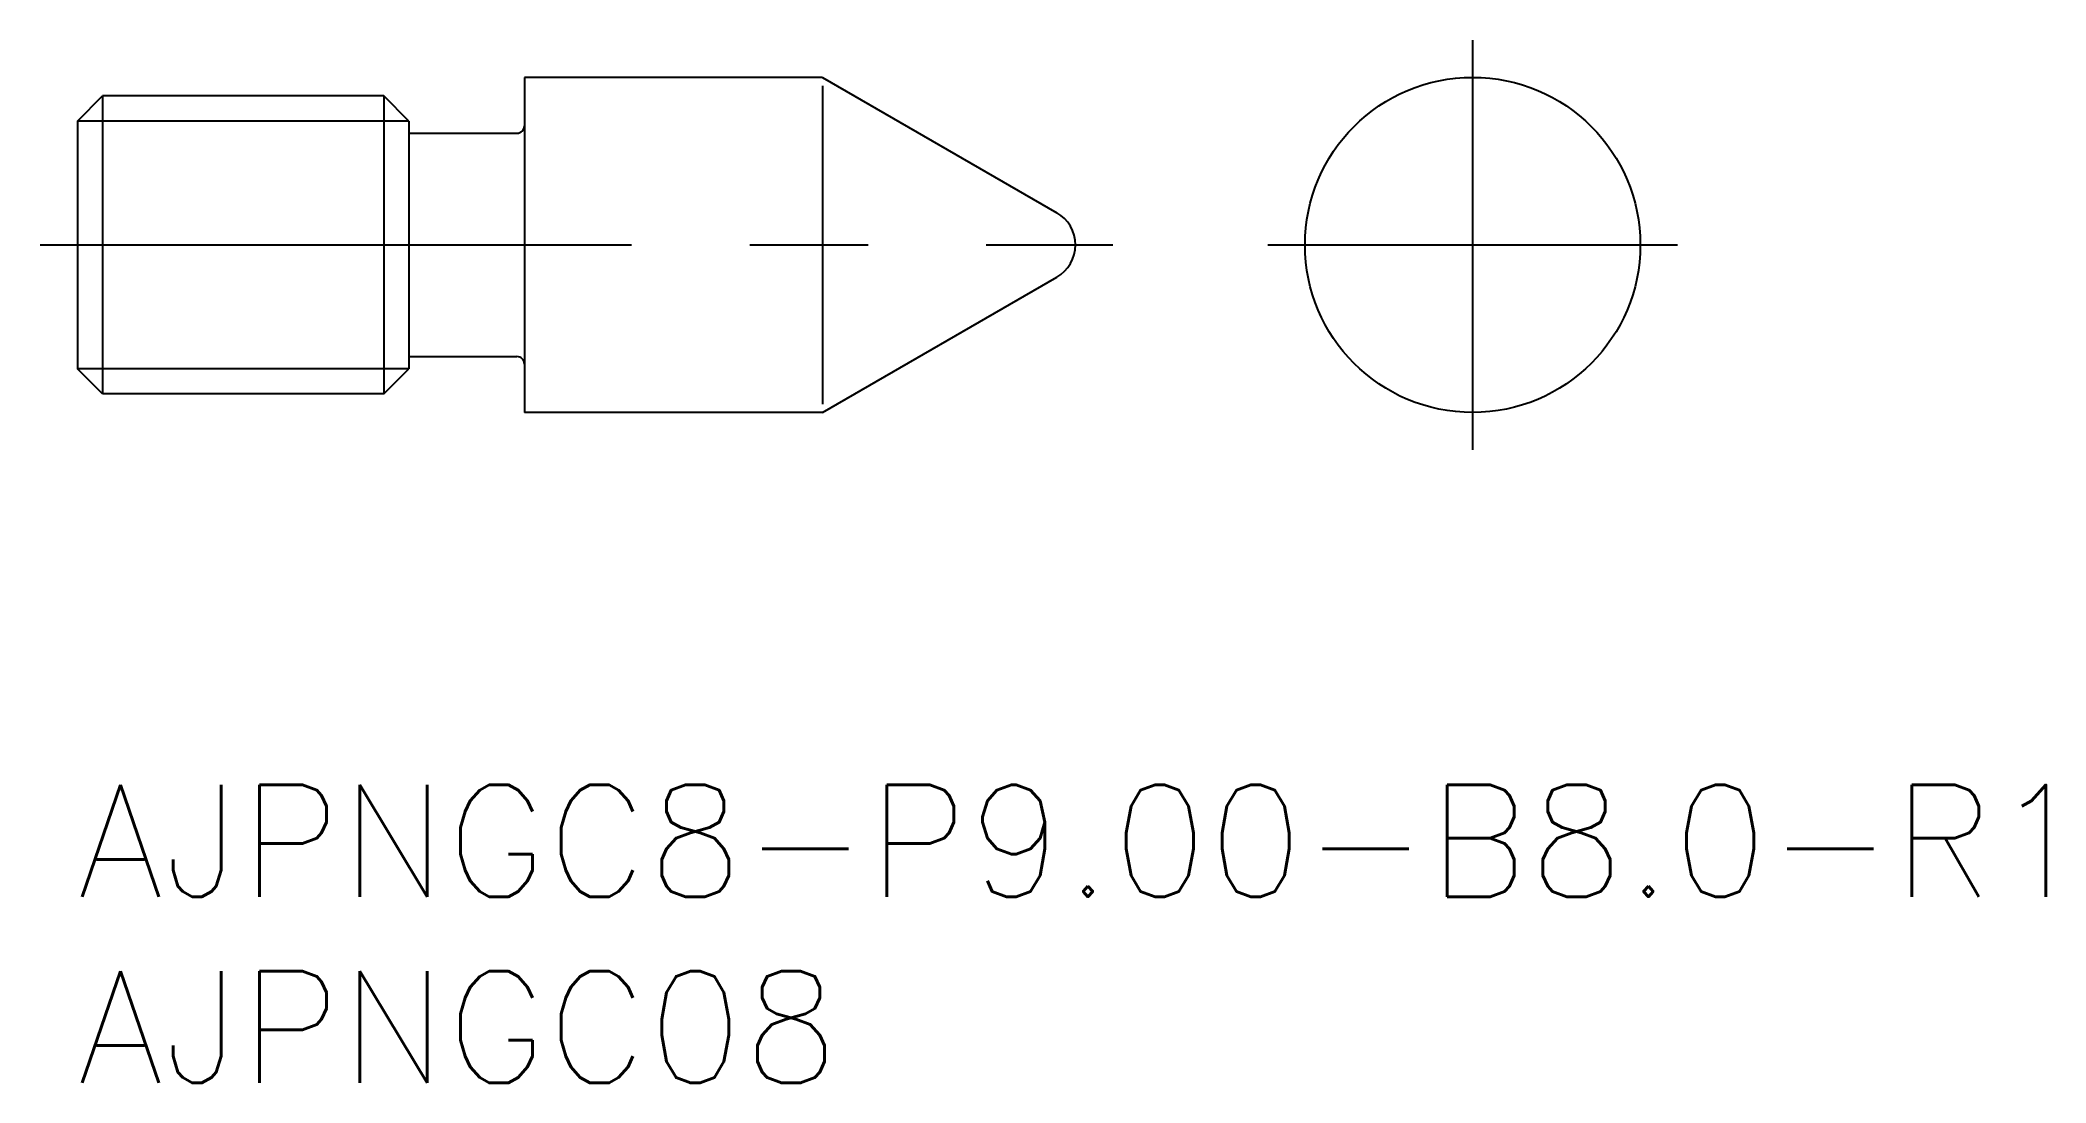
# Model space of a CAD drawing. Extents: x -1 to 52.8, y -8 to 20.
import ezdxf

# ---------------------------------------------------------------- set-up
doc = ezdxf.new("R2010")
doc.units = 0
doc.header["$LTSCALE"] = 0.5
doc.linetypes.add('CENTER', pattern=[50.8, 31.75, -6.35, 6.35, -6.35])
for name, color, linetype in [('MSM_CENTER', 1, 'CENTER'), ('MSM_CONTINUOUS', 7, 'CONTINUOUS'), ('MSM_NARROW', 5, 'CONTINUOUS'), ('MSM_PART_NUMBER', 7, 'CONTINUOUS')]:
    doc.layers.add(name, color=color, linetype=linetype)
doc.styles.get("Standard").update_dxf_attribs({"font": 'txt.shx', "height": 1, "bigfont": 'bigfont.shx'})

# ---------------------------------------------------------------- blocks, each defined once
blk = doc.blocks.new('*U14')
at = {"layer": 'MSM_PART_NUMBER'}
blk.add_text('AJPNGC8-P9.00-B8.0-R1', height=3, dxfattribs=at).set_placement((0, -3))
blk = doc.blocks.new('*U15')
at = {"layer": 'MSM_PART_NUMBER'}
blk.add_text('AJPNGC08', height=3, dxfattribs=at).set_placement((0, -8))

msp = doc.modelspace()

# ---------------------------------------------------------------- linework, layer by layer
at = {"layer": 'MSM_CENTER'}
for p, q in [((37.455, 20), (37.455, 9)), ((-1, 14.5), (27.794, 14.5)), ((31.955, 14.5), (42.955, 14.5))]:
    msp.add_line(p, q, dxfattribs=at)
at = {"layer": 'MSM_CONTINUOUS'}
for p, q in [((20, 19), (12, 19)), ((12, 19), (12, 10)), ((20, 19), (26.294, 15.366)), ((0, 17.823), (0.676, 18.5)), ((0.676, 18.5), (0.676, 10.5)), ((8.224, 18.5), (0.676, 18.5)), ((8.9, 17.823), (8.224, 18.5)), ((8.224, 18.5), (8.224, 10.5)), ((0, 17.823), (0, 11.176)), ((8.9, 17.823), (8.9, 11.176)), ((8.9, 17.5), (11.8, 17.5)), ((20, 10), (26.294, 13.634)), ((8.9, 11.5), (11.8, 11.5)), ((0.676, 10.5), (0, 11.176)), ((8.224, 10.5), (8.9, 11.176)), ((8.224, 10.5), (0.676, 10.5)), ((20, 10), (12, 10))]:
    msp.add_line(p, q, dxfattribs=at)
msp.add_circle((37.455, 14.5), 4.5, dxfattribs=at)
for centre, radius, start, end in [((11.8, 17.7), 0.2, 270, 0), ((25.794, 14.5), 1, 300, 60), ((11.8, 11.3), 0.2, 0, 90)]:
    msp.add_arc(centre, radius, start, end, dxfattribs=at)
at = {"layer": 'MSM_NARROW'}
for p, q in [((20, 18.775), (20, 10.225)), ((8.9, 17.823), (0, 17.823)), ((8.9, 11.176), (0, 11.176))]:
    msp.add_line(p, q, dxfattribs=at)

# ---------------------------------------------------------------- block references
at = {"layer": 'MSM_CONTINUOUS'}
for name in ['*U14', '*U15']:
    msp.add_blockref(name, (0, 0), dxfattribs=at)

doc.saveas('drawing.dxf')
